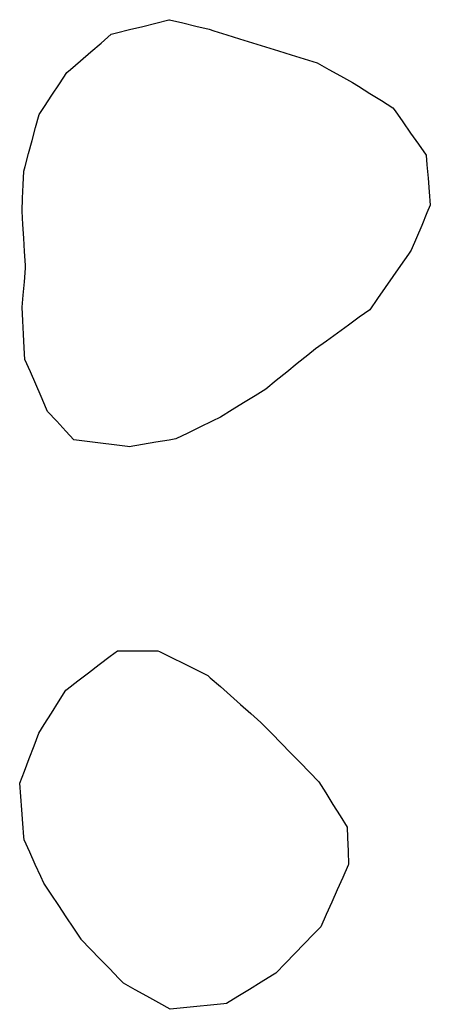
# Model space of a CAD drawing. Header units: millimetres. Extents: x 230 to 3347, y 514 to 5196.
# Drawn here: x 2151.2 to 2181.5, y 2290.1 to 2363.3 of the extents above; entities that cross this region are included whole.
import ezdxf

# ---------------------------------------------------------------- set-up
doc = ezdxf.new("R2010")
doc.units = ezdxf.units.MM
for name, color, linetype in [('ALL_HOLES', 1, 'Continuous'), ('OUTLINE_ISLAND_01_HOLE_104', 1, 'Continuous'), ('OUTLINE_ISLAND_01_HOLE_106', 1, 'Continuous')]:
    doc.layers.add(name, color=color, linetype=linetype)

msp = doc.modelspace()

# ---------------------------------------------------------------- linework, layer by layer
at = {"layer": 'ALL_HOLES'}
for points in [[(2162.2575, 2363.3157), (2163.2303, 2363.0841), (2164.2031, 2362.8525), (2165.176, 2362.6209), (2165.5331, 2362.5094), (2166.4877, 2362.2115), (2167.4423, 2361.9136), (2168.3969, 2361.6157), (2169.3515, 2361.3177), (2170.3061, 2361.0198), (2171.2607, 2360.7219), (2172.2153, 2360.424), (2173.1699, 2360.1261), (2174.0391, 2359.6436), (2174.9134, 2359.1583), (2175.7877, 2358.6729), (2176.2373, 2358.3929), (2177.0861, 2357.8642), (2177.9349, 2357.3355), (2178.7838, 2356.8068), (2178.9477, 2356.5731), (2179.5221, 2355.7545), (2180.0965, 2354.9359), (2180.6708, 2354.1173), (2181.2452, 2353.2987), (2181.3028, 2352.5809), (2181.3829, 2351.5841), (2181.4629, 2350.5873), (2181.543, 2349.5905), (2181.3042, 2349.0241), (2180.9157, 2348.1026), (2180.5273, 2347.1811), (2180.1389, 2346.2597), (2179.9272, 2345.9563), (2179.3551, 2345.1362), (2178.7829, 2344.316), (2178.2108, 2343.4959), (2177.6386, 2342.6757), (2177.0665, 2341.8556), (2176.296, 2341.2972), (2175.4863, 2340.7104), (2174.6766, 2340.1236), (2173.8668, 2339.5368), (2173.0571, 2338.95), (2172.4874, 2338.4916), (2171.7082, 2337.8647), (2170.9291, 2337.2379), (2170.15, 2336.611), (2169.3708, 2335.9841), (2168.5857, 2335.4957), (2167.7366, 2334.9675), (2166.8875, 2334.4392), (2166.0384, 2333.911), (2165.4077, 2333.6045), (2164.5083, 2333.1674), (2163.6089, 2332.7303), (2162.7095, 2332.2932), (2162.2189, 2332.2109), (2161.2326, 2332.0456), (2160.2464, 2331.8802), (2159.2602, 2331.7149), (2159.1392, 2331.7299), (2158.1469, 2331.8536), (2157.1545, 2331.9773), (2156.1622, 2332.101), (2155.1699, 2332.2247), (2154.5852, 2332.8606), (2153.9083, 2333.5967), (2153.2315, 2334.3328), (2153.1556, 2334.507), (2152.756, 2335.4237), (2152.3565, 2336.3405), (2151.957, 2337.2572), (2151.5575, 2338.1739), (2151.5096, 2339.0477), (2151.4549, 2340.0462), (2151.4002, 2341.0447), (2151.3455, 2342.0432), (2151.4261, 2342.9309), (2151.5164, 2343.9268), (2151.6068, 2344.9227), (2151.5918, 2345.1629), (2151.5296, 2346.1609), (2151.4673, 2347.159), (2151.405, 2348.157), (2151.3428, 2349.1551), (2151.3864, 2350.1027), (2151.4324, 2351.1016), (2151.4784, 2352.1006), (2151.5732, 2352.4544), (2151.832, 2353.4203), (2152.0909, 2354.3862), (2152.3497, 2355.3522), (2152.6085, 2356.3181), (2153.0031, 2356.9098), (2153.558, 2357.7418), (2154.1128, 2358.5738), (2154.6676, 2359.4057), (2154.9229, 2359.6276), (2155.6777, 2360.2835), (2156.4326, 2360.9394), (2157.1874, 2361.5953), (2157.9422, 2362.2512), (2158.3318, 2362.3473), (2159.3027, 2362.5868), (2160.2736, 2362.8263), (2161.2445, 2363.0658), (2162.2154, 2363.3053)], [(2158.3942, 2316.6205), (2159.3942, 2316.6205), (2160.3942, 2316.6205), (2161.3942, 2316.6205), (2161.5165, 2316.5596), (2162.4119, 2316.1144), (2163.3073, 2315.6691), (2164.2027, 2315.2238), (2165.098, 2314.7785), (2165.2724, 2314.6238), (2166.0204, 2313.9601), (2166.7684, 2313.2965), (2167.5165, 2312.6328), (2168.2645, 2311.9692), (2169.0125, 2311.3055), (2169.1176, 2311.1981), (2169.8169, 2310.4832), (2170.5162, 2309.7684), (2171.2155, 2309.0535), (2171.9148, 2308.3387), (2172.6141, 2307.6239), (2173.3134, 2306.909), (2173.819, 2306.0964), (2174.3472, 2305.2473), (2174.8755, 2304.3982), (2175.4038, 2303.5491), (2175.4291, 2302.7829), (2175.4622, 2301.7835), (2175.4953, 2300.784), (2175.4793, 2300.7484), (2175.0719, 2299.8351), (2174.6645, 2298.9219), (2174.2571, 2298.0086), (2173.8497, 2297.0954), (2173.4423, 2296.1821), (2172.9155, 2295.6383), (2172.2197, 2294.92), (2171.524, 2294.2017), (2170.8283, 2293.4834), (2170.1325, 2292.7651), (2169.874, 2292.6055), (2169.0231, 2292.0803), (2168.1721, 2291.5551), (2167.3212, 2291.0298), (2166.4702, 2290.5046), (2166.2767, 2290.4851), (2165.2817, 2290.3852), (2164.2867, 2290.2853), (2163.2917, 2290.1853), (2162.2967, 2290.0854), (2161.458, 2290.5538), (2160.585, 2291.0414), (2159.7119, 2291.529), (2158.8388, 2292.0167), (2158.4982, 2292.3698), (2157.804, 2293.0895), (2157.1097, 2293.8093), (2156.4155, 2294.529), (2155.7212, 2295.2488), (2155.715, 2295.2581), (2155.1618, 2296.0912), (2154.6086, 2296.9242), (2154.0554, 2297.7573), (2153.5022, 2298.5903), (2152.949, 2299.4234), (2152.7348, 2299.8968), (2152.3225, 2300.8078), (2151.9102, 2301.7188), (2151.4979, 2302.6299), (2151.4819, 2302.8378), (2151.4053, 2303.8349), (2151.3288, 2304.8319), (2151.2522, 2305.829), (2151.1756, 2306.826), (2151.5161, 2307.7103), (2151.8754, 2308.6435), (2152.2347, 2309.5767), (2152.5941, 2310.5099), (2152.9909, 2311.1484), (2153.5188, 2311.9977), (2154.0466, 2312.8471), (2154.5745, 2313.6964), (2154.6762, 2313.7742), (2155.4702, 2314.3821), (2156.2643, 2314.99), (2157.0583, 2315.5978), (2157.8524, 2316.2057)]]:
    msp.add_lwpolyline(points, close=True, dxfattribs=at)
at = {"layer": 'OUTLINE_ISLAND_01_HOLE_104'}
msp.add_lwpolyline([(2158.3942, 2316.6205), (2159.3942, 2316.6205), (2160.3942, 2316.6205), (2161.3942, 2316.6205), (2161.5165, 2316.5596), (2162.4119, 2316.1144), (2163.3073, 2315.6691), (2164.2027, 2315.2238), (2165.098, 2314.7785), (2165.2724, 2314.6238), (2166.0204, 2313.9601), (2166.7684, 2313.2965), (2167.5165, 2312.6328), (2168.2645, 2311.9692), (2169.0125, 2311.3055), (2169.1176, 2311.1981), (2169.8169, 2310.4832), (2170.5162, 2309.7684), (2171.2155, 2309.0535), (2171.9148, 2308.3387), (2172.6141, 2307.6239), (2173.3134, 2306.909), (2173.819, 2306.0964), (2174.3472, 2305.2473), (2174.8755, 2304.3982), (2175.4038, 2303.5491), (2175.4291, 2302.7829), (2175.4622, 2301.7835), (2175.4953, 2300.784), (2175.4793, 2300.7484), (2175.0719, 2299.8351), (2174.6645, 2298.9219), (2174.2571, 2298.0086), (2173.8497, 2297.0954), (2173.4423, 2296.1821), (2172.9155, 2295.6383), (2172.2197, 2294.92), (2171.524, 2294.2017), (2170.8283, 2293.4834), (2170.1325, 2292.7651), (2169.874, 2292.6055), (2169.0231, 2292.0803), (2168.1721, 2291.5551), (2167.3212, 2291.0298), (2166.4702, 2290.5046), (2166.2767, 2290.4851), (2165.2817, 2290.3852), (2164.2867, 2290.2853), (2163.2917, 2290.1853), (2162.2967, 2290.0854), (2161.458, 2290.5538), (2160.585, 2291.0414), (2159.7119, 2291.529), (2158.8388, 2292.0167), (2158.4982, 2292.3698), (2157.804, 2293.0895), (2157.1097, 2293.8093), (2156.4155, 2294.529), (2155.7212, 2295.2488), (2155.715, 2295.2581), (2155.1618, 2296.0912), (2154.6086, 2296.9242), (2154.0554, 2297.7573), (2153.5022, 2298.5903), (2152.949, 2299.4234), (2152.7348, 2299.8968), (2152.3225, 2300.8078), (2151.9102, 2301.7188), (2151.4979, 2302.6299), (2151.4819, 2302.8378), (2151.4053, 2303.8349), (2151.3288, 2304.8319), (2151.2522, 2305.829), (2151.1756, 2306.826), (2151.5161, 2307.7103), (2151.8754, 2308.6435), (2152.2347, 2309.5767), (2152.5941, 2310.5099), (2152.9909, 2311.1484), (2153.5188, 2311.9977), (2154.0466, 2312.8471), (2154.5745, 2313.6964), (2154.6762, 2313.7742), (2155.4702, 2314.3821), (2156.2643, 2314.99), (2157.0583, 2315.5978), (2157.8524, 2316.2057)], close=True, dxfattribs=at)
at = {"layer": 'OUTLINE_ISLAND_01_HOLE_106'}
msp.add_lwpolyline([(2162.2575, 2363.3157), (2163.2303, 2363.0841), (2164.2031, 2362.8525), (2165.176, 2362.6209), (2165.5331, 2362.5094), (2166.4877, 2362.2115), (2167.4423, 2361.9136), (2168.3969, 2361.6157), (2169.3515, 2361.3177), (2170.3061, 2361.0198), (2171.2607, 2360.7219), (2172.2153, 2360.424), (2173.1699, 2360.1261), (2174.0391, 2359.6436), (2174.9134, 2359.1583), (2175.7877, 2358.6729), (2176.2373, 2358.3929), (2177.0861, 2357.8642), (2177.9349, 2357.3355), (2178.7838, 2356.8068), (2178.9477, 2356.5731), (2179.5221, 2355.7545), (2180.0965, 2354.9359), (2180.6708, 2354.1173), (2181.2452, 2353.2987), (2181.3028, 2352.5809), (2181.3829, 2351.5841), (2181.4629, 2350.5873), (2181.543, 2349.5905), (2181.3042, 2349.0241), (2180.9157, 2348.1026), (2180.5273, 2347.1811), (2180.1389, 2346.2597), (2179.9272, 2345.9563), (2179.3551, 2345.1362), (2178.7829, 2344.316), (2178.2108, 2343.4959), (2177.6386, 2342.6757), (2177.0665, 2341.8556), (2176.296, 2341.2972), (2175.4863, 2340.7104), (2174.6766, 2340.1236), (2173.8668, 2339.5368), (2173.0571, 2338.95), (2172.4874, 2338.4916), (2171.7082, 2337.8647), (2170.9291, 2337.2379), (2170.15, 2336.611), (2169.3708, 2335.9841), (2168.5857, 2335.4957), (2167.7366, 2334.9675), (2166.8875, 2334.4392), (2166.0384, 2333.911), (2165.4077, 2333.6045), (2164.5083, 2333.1674), (2163.6089, 2332.7303), (2162.7095, 2332.2932), (2162.2189, 2332.2109), (2161.2326, 2332.0456), (2160.2464, 2331.8802), (2159.2602, 2331.7149), (2159.1392, 2331.7299), (2158.1469, 2331.8536), (2157.1545, 2331.9773), (2156.1622, 2332.101), (2155.1699, 2332.2247), (2154.5852, 2332.8606), (2153.9083, 2333.5967), (2153.2315, 2334.3328), (2153.1556, 2334.507), (2152.756, 2335.4237), (2152.3565, 2336.3405), (2151.957, 2337.2572), (2151.5575, 2338.1739), (2151.5096, 2339.0477), (2151.4549, 2340.0462), (2151.4002, 2341.0447), (2151.3455, 2342.0432), (2151.4261, 2342.9309), (2151.5164, 2343.9268), (2151.6068, 2344.9227), (2151.5918, 2345.1629), (2151.5296, 2346.1609), (2151.4673, 2347.159), (2151.405, 2348.157), (2151.3428, 2349.1551), (2151.3864, 2350.1027), (2151.4324, 2351.1016), (2151.4784, 2352.1006), (2151.5732, 2352.4544), (2151.832, 2353.4203), (2152.0909, 2354.3862), (2152.3497, 2355.3522), (2152.6085, 2356.3181), (2153.0031, 2356.9098), (2153.558, 2357.7418), (2154.1128, 2358.5738), (2154.6676, 2359.4057), (2154.9229, 2359.6276), (2155.6777, 2360.2835), (2156.4326, 2360.9394), (2157.1874, 2361.5953), (2157.9422, 2362.2512), (2158.3318, 2362.3473), (2159.3027, 2362.5868), (2160.2736, 2362.8263), (2161.2445, 2363.0658), (2162.2154, 2363.3053)], close=True, dxfattribs=at)

doc.saveas('drawing.dxf')
